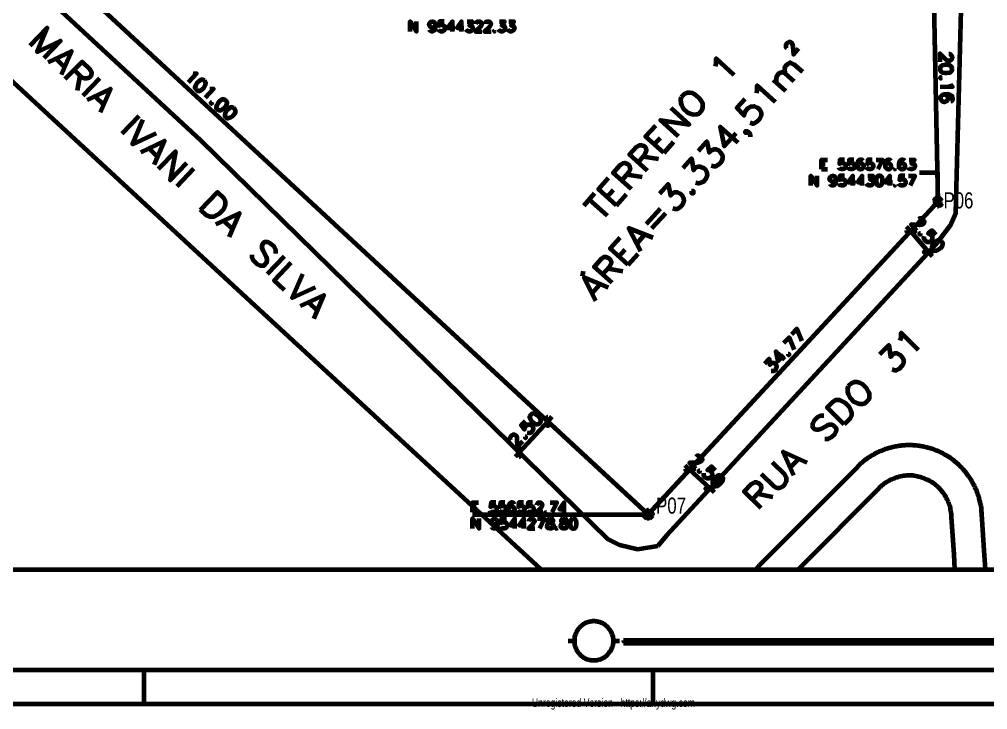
# Model space of a CAD drawing. Header units: inches. Extents: x 1 to 529, y -1 to 335.
# Drawn here: x 118.9 to 343.9, y -1.3 to 159.3 of the extents above; entities that cross this region are included whole.
import ezdxf

# ---------------------------------------------------------------- set-up
doc = ezdxf.new("R2010")
doc.units = ezdxf.units.IN
for name, color, linetype, lineweight in [('H', 7, 'CONTINUOUS', 100), ('P', 250, 'CONTINUOUS', 100), ('Text', 250, 'CONTINUOUS', 100)]:
    doc.layers.add(name, color=color, linetype=linetype, lineweight=lineweight)
doc.styles.get("Standard").update_dxf_attribs({"font": 'txt', "width": 0.75})

msp = doc.modelspace()

# ---------------------------------------------------------------- hatches: boundary and pattern name
at = {"layer": 'H', "linetype": 'CONTINUOUS'}
for color, points in [(252, [(331.6, 117.4), (333.13, 116.13), (331.73, 117.53), (331.6, 117.4), (333.13, 116.13), (333, 116)]), (252, [(332.47, 115.8), (332.2, 117.8), (332.27, 115.8), (332.47, 115.8), (332.2, 117.8), (332.4, 117.8)]), (252, [(325.07, 109.93), (327, 110), (325.07, 110.13), (325.07, 109.93), (327, 110), (327, 109.8)]), (252, [(331.2, 105.2), (329.2, 105.07), (331.2, 104.93), (331.2, 105.2), (329.2, 105.07), (329.27, 105.33)]), (252, [(241.53, 66.73), (241.8, 64.73), (241.73, 66.73), (241.53, 66.73), (241.8, 64.73), (241.6, 64.73)]), (252, [(235.2, 57.6), (234.93, 59.6), (235, 57.53), (235.2, 57.6), (234.93, 59.6), (235.13, 59.6)]), (252, [(273.67, 54.4), (275.67, 54.67), (273.67, 54.6), (273.67, 54.4), (275.67, 54.67), (275.67, 54.47)]), (252, [(280.4, 50.33), (278.4, 50), (280.4, 50.13), (280.4, 50.33), (278.4, 50), (278.4, 50.2)]), (252, [(264.87, 45.13), (265.13, 43.13), (265.07, 45.13), (264.87, 45.13), (265.13, 43.13), (264.93, 43.13)]), (252, [(264, 44), (266, 44.33), (264, 44.2), (264, 44), (266, 44.33), (266, 44.07)]), (0, [(264.87, 44.27), (265.07, 44.27), (265.07, 44.27)]), (0, [(265.07, 44.2), (264.87, 44.2), (265.13, 44.2)]), (0, [(265.13, 44.13), (264.87, 44.13), (265.13, 44.13)]), (0, [(264.87, 44.13), (265.13, 44.07), (265.13, 44.13), (264.87, 44.13), (265.13, 44.07), (264.87, 44.07)]), (0, [(265.07, 44.07), (265.07, 44.07), (264.87, 44.07)]), (0, [(265.07, 44.07), (264.87, 44.07)]), (0, [(265.07, 44), (264.87, 44), (265.07, 44)]), (0, [(265.07, 44), (264.93, 44), (265, 44)]), (0, [(265.07, 44.27), (265, 44.27)]), (0, [(259.33, 14.6), (367.07, 14.8), (259.33, 14.8), (259.33, 14.6), (367.07, 14.8), (367.07, 14.6)])]:
    msp.add_hatch(color=color, dxfattribs=at).paths.add_polyline_path(points)
h = msp.add_hatch(color=0, dxfattribs=at)
edge = h.paths.add_edge_path()
edge.add_line((265.07, 44.27), (264.87, 44.27))
edge.add_line((264.87, 44.27), (265.07, 44.2))
edge.add_line((265.07, 44.2), (265.07, 44.27))
edge.add_line((265.07, 44.27), (265.07, 44.27))
edge.add_line((265.07, 44.27), (264.87, 44.27))
edge.add_line((264.87, 44.27), (265.07, 44.2))
edge.add_line((265.07, 44.2), (264.87, 44.2))
edge.add_line((264.87, 44.2), (264.87, 44.27))
h = msp.add_hatch(color=0, dxfattribs=at)
edge = h.paths.add_edge_path()
edge.add_line((265.13, 44.2), (264.87, 44.2))
edge.add_line((264.87, 44.2), (265.13, 44.13))
edge.add_line((265.13, 44.13), (265.13, 44.2))
edge.add_line((265.13, 44.2), (265.13, 44.2))
edge.add_line((265.13, 44.2), (264.87, 44.2))
edge.add_line((264.87, 44.2), (265.13, 44.13))
edge.add_line((265.13, 44.13), (264.87, 44.13))
edge.add_line((264.87, 44.13), (264.87, 44.2))
h = msp.add_hatch(color=0, dxfattribs=at)
edge = h.paths.add_edge_path()
edge.add_line((265.07, 44.07), (264.87, 44.07))
edge.add_line((264.87, 44.07), (265.07, 44))
edge.add_line((265.07, 44), (265.07, 44.07))
edge.add_line((265.07, 44.07), (265.07, 44.07))
edge.add_line((265.07, 44.07), (264.87, 44.07))
edge.add_line((264.87, 44.07), (265.07, 44))
edge.add_line((265.07, 44), (264.87, 44))
edge.add_line((264.87, 44), (264.87, 44.07))

# ---------------------------------------------------------------- linework, layer by layer
at = {"layer": 'P', "color": 252, "linetype": 'CONTINUOUS'}
for points in [[(1.2, 334.87), (474.8, 334.87), (474.8, 0), (1.2, 0), (1.2, 334.87)], [(18.07, 327), (466.93, 327), (466.93, 7.87), (18.07, 7.87), (18.07, 327)], [(23.4, 31.33), (367.4, 31.33), (367.4, 319.27), (23.4, 319.27), (23.4, 31.33)], [(273.13, 43.4), (332, 107), (335.2, 111.27), (336.53, 114.27), (338, 170.33), (337.93, 172.53), (337.4, 175.4), (336.8, 176.67), (335.67, 179.53), (333.47, 182.73), (331.93, 184.2), (187.27, 319.13)], [(55.93, 237.73), (265.07, 44.07)], [(240.07, 31.4), (168.67, 97.27), (23.47, 231.6)], [(83.73, 202.73), (161, 131.2)], [(331.2, 174.67), (332.33, 116.67)], [(161, 131.2), (255.6, 38.4), (258.4, 37), (262.53, 36)], [(331.73, 117.53), (331.6, 117.4), (333.13, 116.13), (331.73, 117.53)], [(331.6, 117.4), (333.13, 116.13), (333, 116), (331.6, 117.4)], [(332.27, 115.8), (332.47, 115.8), (332.2, 117.8), (332.27, 115.8)], [(332.47, 115.8), (332.2, 117.8), (332.4, 117.8), (332.47, 115.8)], [(332.4, 116.87), (264.87, 44)], [(331.13, 104.07), (330.2, 105.13), (326, 110), (325.07, 111)], [(325.07, 110.13), (325.07, 109.93), (327, 110), (325.07, 110.13)], [(325.07, 109.93), (327, 110), (327, 109.8), (325.07, 109.93)], [(331.2, 105.2), (329.2, 105.07), (329.27, 105.33), (331.2, 105.2)], [(331.2, 104.93), (331.2, 105.2), (329.2, 105.07), (331.2, 104.93)], [(242.6, 66.8), (241.67, 65.73), (235.07, 58.53), (234.13, 57.53)], [(241.73, 66.73), (241.53, 66.73), (241.8, 64.73), (241.73, 66.73)], [(241.53, 66.73), (241.8, 64.73), (241.6, 64.73), (241.53, 66.73)], [(235, 57.53), (235.2, 57.6), (234.93, 59.6), (235, 57.53)], [(235.2, 57.6), (234.93, 59.6), (235.13, 59.6), (235.2, 57.6)], [(342.6, 43.8), (342.6, 44.13), (342.6, 44.47), (342.53, 44.73), (342.53, 45.07), (342.47, 45.4), (342.47, 45.67), (342.4, 46), (342.33, 46.33), (342.27, 46.6), (342.2, 46.93), (342.13, 47.2), (342.07, 47.53), (342, 47.8), (341.93, 48.13), (341.8, 48.4), (341.73, 48.67), (341.6, 49), (341.53, 49.27), (341.4, 49.53), (341.27, 49.87), (341.13, 50.13), (341.07, 50.4), (340.93, 50.67), (340.8, 50.93), (340.6, 51.2), (340.47, 51.47), (340.33, 51.73), (340.2, 52), (340, 52.27), (339.87, 52.53), (339.67, 52.8), (339.53, 53), (339.33, 53.27), (339.13, 53.53), (339, 53.73), (338.8, 54), (338.6, 54.2), (338.4, 54.47), (338.2, 54.67), (338, 54.93), (337.73, 55.13), (337.53, 55.33), (337.33, 55.53), (337.13, 55.73), (336.87, 55.93), (336.67, 56.13), (336.4, 56.33), (336.2, 56.53), (335.93, 56.73), (335.67, 56.93), (335.47, 57.13), (335.2, 57.27), (334.93, 57.47), (334.67, 57.6), (334.4, 57.8), (334.13, 57.93), (333.87, 58.07), (333.6, 58.2), (333.33, 58.4), (333.07, 58.53), (332.73, 58.67), (332.47, 58.8), (332.2, 58.87), (331.87, 59), (331.6, 59.13), (331.27, 59.27), (331, 59.33), (330.67, 59.47), (330.4, 59.53), (330.07, 59.6), (329.8, 59.67), (329.47, 59.73), (329.2, 59.8), (328.87, 59.87), (328.6, 59.93), (328.27, 60), (328, 60.07), (327.67, 60.07), (327.33, 60.13), (327.07, 60.13), (326.73, 60.13), (326.47, 60.2), (326.13, 60.2), (325.8, 60.2), (325.53, 60.2), (325.2, 60.2), (324.93, 60.2), (324.6, 60.13), (324.33, 60.13), (324, 60.13), (323.73, 60.07), (323.4, 60.07), (323.13, 60), (322.8, 59.93), (322.53, 59.87), (322.2, 59.8), (321.93, 59.73), (321.6, 59.67), (321.33, 59.6), (321, 59.53), (320.73, 59.47), (320.47, 59.33), (320.13, 59.27), (319.87, 59.13), (319.6, 59.07), (319.33, 58.93), (319, 58.8), (318.73, 58.73), (318.47, 58.6), (318.2, 58.47), (317.93, 58.33), (317.67, 58.13), (317.4, 58), (317.13, 57.87), (316.87, 57.73), (316.6, 57.53), (316.33, 57.4), (316.07, 57.2), (315.8, 57), (315.6, 56.87), (315.33, 56.67), (315.07, 56.47), (314.87, 56.27), (314.6, 56.07), (314.33, 55.87), (314.13, 55.67), (313.93, 55.4), (313.67, 55.2)], [(280.47, 49.2), (279.4, 50.13), (274.67, 54.53), (273.6, 55.47)], [(273.67, 54.6), (273.67, 54.4), (275.67, 54.67), (273.67, 54.6)], [(273.67, 54.4), (275.67, 54.67), (275.67, 54.47), (273.67, 54.4)], [(313.67, 55.13), (290.93, 32.27)], [(335.53, 43.47), (335.53, 43.8), (335.53, 44.2), (335.47, 44.53), (335.4, 44.93), (335.33, 45.27), (335.27, 45.6), (335.2, 46), (335.07, 46.33), (334.93, 46.67), (334.8, 47), (334.67, 47.33), (334.53, 47.67), (334.33, 47.93), (334.2, 48.27), (334, 48.6), (333.8, 48.87), (333.6, 49.13), (333.4, 49.47), (333.13, 49.73), (332.93, 50), (332.67, 50.27), (332.4, 50.47), (332.13, 50.73), (331.87, 50.93), (331.6, 51.2), (331.27, 51.4), (331, 51.6), (330.67, 51.8), (330.33, 51.93), (330.07, 52.13), (329.73, 52.27), (329.33, 52.4), (329, 52.53), (328.67, 52.67), (328.33, 52.8), (327.93, 52.87), (327.6, 52.93), (327.27, 53), (326.87, 53.07), (326.53, 53.13), (326.2, 53.13), (325.8, 53.13), (325.47, 53.13), (325.13, 53.13), (324.73, 53.07), (324.4, 53.07), (324.07, 53), (323.67, 52.93), (323.33, 52.87), (323, 52.73), (322.67, 52.67), (322.33, 52.53), (322, 52.4), (321.67, 52.27), (321.33, 52.13), (321, 51.93), (320.73, 51.8), (320.4, 51.6), (320.07, 51.4), (319.8, 51.2), (319.53, 50.93), (319.2, 50.73), (318.93, 50.47), (318.67, 50.2)], [(280.4, 50.13), (280.4, 50.33), (278.4, 50), (280.4, 50.13)], [(280.4, 50.33), (278.4, 50), (278.4, 50.2), (280.4, 50.33)], [(318.67, 50.13), (300, 31.4)], [(265.07, 45.13), (264.87, 45.13), (265.13, 43.13), (265.07, 45.13)], [(264.87, 45.13), (265.13, 43.13), (264.93, 43.13), (264.87, 45.13)], [(343.4, 31.4), (343.13, 35.73), (342.47, 45.33)], [(264, 44.2), (264, 44), (266, 44.33), (264, 44.2)], [(264, 44), (266, 44.33), (266, 44.07), (264, 44)], [(267.27, 36.8), (269.33, 39.27), (273.13, 43.4)], [(336.33, 31.4), (336.13, 34.8), (335.53, 43.4)], [(262.53, 36), (267.27, 36.8)], [(290.93, 32.27), (290.13, 31.4)], [(256.93, 14.73), (256.93, 14.93), (256.93, 15.2), (256.87, 15.4), (256.87, 15.6), (256.8, 15.87), (256.73, 16.07), (256.67, 16.27), (256.6, 16.47), (256.47, 16.67), (256.4, 16.87), (256.27, 17.07), (256.13, 17.27), (256, 17.4), (255.87, 17.6), (255.73, 17.73), (255.6, 17.93), (255.47, 18.07), (255.27, 18.2), (255.13, 18.33), (254.93, 18.47), (254.73, 18.6), (254.53, 18.73), (254.33, 18.8), (254.13, 18.87), (253.93, 19), (253.73, 19.07), (253.53, 19.13), (253.33, 19.13), (253.07, 19.2), (252.87, 19.2), (252.6, 19.27), (252.4, 19.27), (252.13, 19.27), (251.93, 19.2), (251.73, 19.2), (251.47, 19.13), (251.27, 19.13), (251.07, 19.07), (250.8, 19), (250.6, 18.87), (250.4, 18.8), (250.2, 18.73), (250.07, 18.6), (249.87, 18.47), (249.67, 18.33), (249.53, 18.2), (249.33, 18.07), (249.2, 17.93), (249.07, 17.73), (248.87, 17.6), (248.73, 17.4), (248.6, 17.27), (248.53, 17.07), (248.4, 16.87), (248.33, 16.67), (248.2, 16.47), (248.13, 16.27), (248.07, 16.07), (248, 15.87), (247.93, 15.6), (247.93, 15.4), (247.87, 15.2), (247.87, 14.93), (247.87, 14.73), (247.87, 14.47), (247.87, 14.27), (247.93, 14), (247.93, 13.8), (248, 13.6), (248.07, 13.33), (248.13, 13.13), (248.2, 12.93), (248.33, 12.73), (248.4, 12.53), (248.53, 12.33), (248.6, 12.2), (248.73, 12), (248.87, 11.8), (249.07, 11.67), (249.2, 11.53), (249.33, 11.33), (249.53, 11.2), (249.67, 11.07), (249.87, 10.93), (250.07, 10.8), (250.2, 10.73), (250.4, 10.6), (250.6, 10.53), (250.8, 10.47), (251.07, 10.4), (251.27, 10.33), (251.47, 10.27), (251.73, 10.2), (251.93, 10.2), (252.13, 10.2), (252.4, 10.2), (252.6, 10.2), (252.87, 10.2), (253.07, 10.2), (253.33, 10.27), (253.53, 10.33), (253.73, 10.4), (253.93, 10.47), (254.13, 10.53), (254.33, 10.6), (254.53, 10.73), (254.73, 10.8), (254.93, 10.93), (255.13, 11.07), (255.27, 11.2), (255.47, 11.33), (255.6, 11.53), (255.73, 11.67), (255.87, 11.8), (256, 12), (256.13, 12.2), (256.27, 12.33), (256.4, 12.53), (256.47, 12.73), (256.6, 12.93), (256.67, 13.13), (256.73, 13.33), (256.8, 13.6), (256.87, 13.8), (256.87, 14), (256.93, 14.27), (256.93, 14.47), (256.93, 14.73)], [(259.33, 14.2), (367.07, 14.2)], [(147.8, 7.87), (147.8, 0)], [(266.2, 0), (266.2, 7.87)]]:
    msp.add_lwpolyline(points, dxfattribs=at)
at = {"layer": 'P', "color": 0, "linetype": 'CONTINUOUS'}
for points in [[(331.2, 174.53), (332.33, 116.8), (265, 44.13), (56.07, 237.6), (103.73, 289.27), (236.33, 166.87), (284.27, 218.6), (331.2, 174.53)], [(209.73, 156.47), (209.73, 158.73), (211.2, 156.47), (211.2, 158.73)], [(215.53, 158), (215.47, 157.67), (215.2, 157.47), (214.93, 157.33), (214.8, 157.33), (214.47, 157.47), (214.27, 157.67), (214.13, 158), (214.13, 158.13), (214.27, 158.4), (214.47, 158.67), (214.8, 158.73), (214.93, 158.73), (215.2, 158.67), (215.47, 158.4), (215.53, 158), (215.53, 157.47), (215.47, 156.93), (215.2, 156.6), (214.93, 156.47), (214.67, 156.47), (214.33, 156.6), (214.27, 156.8)], [(217.6, 158.73), (216.53, 158.73), (216.4, 157.8), (216.53, 157.87), (216.87, 158), (217.2, 158), (217.47, 157.87), (217.73, 157.67), (217.8, 157.33), (217.8, 157.13), (217.73, 156.8), (217.47, 156.6), (217.2, 156.47), (216.87, 156.47), (216.53, 156.6), (216.4, 156.67), (216.33, 156.93)], [(219.53, 156.47), (219.53, 158.73), (218.4, 157.27), (220.07, 157.27)], [(221.67, 156.47), (221.67, 158.73), (220.6, 157.27), (222.2, 157.27)], [(222.93, 158.73), (224.13, 158.73), (223.53, 157.87), (223.8, 157.87), (224.07, 157.8), (224.13, 157.67), (224.27, 157.33), (224.27, 157.13), (224.13, 156.8), (223.93, 156.6), (223.6, 156.47), (223.27, 156.47), (222.93, 156.6), (222.87, 156.67), (222.73, 156.93)], [(225, 158.2), (225, 158.33), (225.13, 158.53), (225.2, 158.67), (225.47, 158.73), (225.87, 158.73), (226.07, 158.67), (226.2, 158.53), (226.33, 158.33), (226.33, 158.13), (226.2, 157.87), (226, 157.53), (224.93, 156.47), (226.4, 156.47)], [(227.2, 158.2), (227.2, 158.33), (227.27, 158.53), (227.33, 158.67), (227.6, 158.73), (228, 158.73), (228.2, 158.67), (228.33, 158.53), (228.47, 158.33), (228.47, 158.13), (228.33, 157.87), (228.13, 157.53), (227, 156.47), (228.53, 156.47)], [(230.47, 158.73), (231.67, 158.73), (231, 157.87), (231.33, 157.87), (231.53, 157.8), (231.67, 157.67), (231.8, 157.33), (231.8, 157.13), (231.67, 156.8), (231.47, 156.6), (231.13, 156.47), (230.8, 156.47), (230.47, 156.6), (230.4, 156.67), (230.27, 156.93)], [(232.67, 158.73), (233.8, 158.73), (233.2, 157.87), (233.53, 157.87), (233.67, 157.8), (233.8, 157.67), (233.93, 157.33), (233.93, 157.13), (233.8, 156.8), (233.6, 156.6), (233.27, 156.47), (232.93, 156.47), (232.67, 156.6), (232.53, 156.67), (232.4, 156.93)], [(121.4, 153.2), (125.33, 157.27), (123, 151.73), (128.4, 154.27), (124.53, 150.27)], [(229.27, 156.67), (229.2, 156.6), (229.27, 156.47), (229.4, 156.6)], [(297.27, 152.6), (297.13, 152.67), (297.07, 153), (297.07, 153.2), (297.13, 153.47), (297.47, 153.87), (297.8, 154), (298, 154), (298.27, 153.87), (298.47, 153.73), (298.53, 153.47), (298.67, 153), (298.8, 151.07), (300, 152.47)], [(125.53, 149.27), (131, 151.87), (128.6, 146.33)], [(334.93, 151.27), (335.07, 151.27), (335.33, 151.13), (335.47, 150.93), (335.6, 150.73), (335.67, 150.2), (335.53, 149.93), (335.33, 149.73), (335.13, 149.6), (334.8, 149.6), (334.53, 149.73), (334.13, 150), (332.8, 151.33), (332.8, 149.4)], [(127.4, 150.07), (129.27, 148.2)], [(129.53, 145.4), (133.47, 149.4), (135.2, 147.73), (135.6, 147), (135.6, 146.67), (135.47, 146.07), (135.07, 145.67), (134.47, 145.47), (134.07, 145.47), (133.33, 145.8), (131.6, 147.53)], [(280.67, 148.4), (280.8, 149), (280.8, 150.13), (284.93, 146.33)], [(296.87, 146.67), (296.8, 147.8), (296.93, 148.4), (297.53, 148.93), (298.07, 149.2), (298.8, 148.87), (300.87, 147.07)], [(335.67, 147.87), (335.53, 148.27), (335.13, 148.53), (334.47, 148.67), (334.07, 148.67), (333.4, 148.53), (332.93, 148.2), (332.87, 147.87), (332.87, 147.53), (333, 147.2), (333.4, 146.93), (334.07, 146.8), (334.47, 146.8), (335.2, 146.93), (335.53, 147.2), (335.67, 147.6), (335.67, 147.87)], [(159.2, 146.73), (159.47, 146.67), (160.07, 146.67), (158.13, 144.6)], [(294.87, 144.47), (294.87, 145.6), (295, 146.13), (295.53, 146.8), (296.07, 147), (296.87, 146.67), (298.87, 144.87)], [(132.93, 146.2), (132.27, 142.73)], [(137.53, 145.53), (133.6, 141.47)], [(161.87, 145.07), (161.4, 145.27), (161, 145.13), (160.4, 144.73), (160.13, 144.4), (159.8, 143.87), (159.67, 143.4), (159.93, 143), (160.13, 142.8), (160.47, 142.6), (161, 142.73), (161.53, 143.13), (161.8, 143.4), (162.13, 144), (162.2, 144.47), (162, 144.87), (161.87, 145.07)], [(294.07, 145.2), (296.93, 142.67)], [(333.13, 145.67), (333, 145.8), (332.93, 145.67), (333.07, 145.53), (333.13, 145.67)], [(335.2, 144.27), (335.33, 144), (335.73, 143.6), (332.93, 143.53)], [(134.6, 140.53), (140.07, 143.07), (137.67, 137.6)], [(163.13, 143.07), (163.4, 143.07), (164, 143.07), (162.07, 141)], [(272.73, 141.2), (272.53, 140.6), (272.6, 139.8), (272.8, 139.27), (273.2, 138.53), (274.2, 137.6), (275, 137.27), (275.53, 137.13), (276.33, 137.2), (276.87, 137.4), (277.6, 138.2), (277.73, 138.8), (277.73, 139.53), (277.53, 140.07), (277.07, 140.8), (276.07, 141.67), (275.33, 142.07), (274.73, 142.2), (274, 142.2), (273.47, 141.93), (272.73, 141.2)], [(290.27, 142.13), (290.4, 142.73), (290.4, 143.87), (294.53, 140.07)], [(335.4, 140.2), (335.67, 140.33), (335.87, 140.8), (335.8, 141), (335.67, 141.47), (335.27, 141.67), (334.6, 141.87), (333.93, 141.8), (333.4, 141.67), (333.13, 141.4), (333, 141), (333, 140.8), (333.13, 140.47), (333.4, 140.2), (333.8, 140.07), (334, 140.07), (334.33, 140.2), (334.6, 140.47), (334.73, 140.87), (334.73, 141), (334.6, 141.4), (334.33, 141.67), (333.93, 141.8)], [(136.47, 141.33), (138.4, 139.47)], [(163.6, 139.93), (163.4, 139.87), (163.47, 139.67), (163.6, 139.73), (163.6, 139.93)], [(166.73, 140.47), (166.33, 140.67), (165.87, 140.53), (165.33, 140.13), (165.07, 139.87), (164.73, 139.27), (164.6, 138.8), (164.8, 138.4), (165, 138.27), (165.4, 138.07), (165.87, 138.2), (166.47, 138.6), (166.67, 138.87), (167.07, 139.47), (167.2, 139.93), (166.93, 140.33), (166.73, 140.47)], [(287.53, 140.67), (285.67, 138.67), (287.33, 136.87), (287.33, 137.2), (287.67, 138), (288.2, 138.6), (288.87, 139), (289.67, 139.07), (290.4, 138.73), (290.87, 138.33), (291.27, 137.6), (291.27, 136.87), (290.93, 136.07), (290.4, 135.47), (289.67, 135.07), (289.33, 135), (288.73, 135.2)], [(168.73, 138.67), (168.33, 138.87), (167.87, 138.73), (167.33, 138.33), (167, 138.07), (166.67, 137.47), (166.6, 137), (166.8, 136.6), (167, 136.4), (167.33, 136.2), (167.87, 136.4), (168.4, 136.73), (168.73, 137.07), (169.07, 137.6), (169.13, 138.07), (168.87, 138.47), (168.73, 138.67)], [(272.07, 132), (267.87, 135.8), (274.53, 134.8), (270.4, 138.6)], [(146.6, 136.73), (142.67, 132.67)], [(147.6, 135.87), (145.2, 130.27), (150.67, 132.8)], [(268.67, 128.2), (264.4, 132), (266.8, 134.6)], [(285.93, 130.53), (281.73, 134.27), (282.73, 129.73), (285.47, 132.8)], [(288.07, 133.27), (288.07, 132.87), (287.67, 132.87), (287.67, 133.27), (288.07, 133.27), (288.47, 132.93), (288.73, 132.33), (288.73, 131.93)], [(147.13, 128.4), (152.6, 131), (150.2, 125.4)], [(266.4, 130.2), (267.87, 131.73)], [(268.67, 128.2), (270.93, 130.8)], [(276.73, 128.67), (278.67, 130.87), (279.2, 128.27), (279.73, 128.8), (280.33, 129.07), (280.67, 129.07), (281.47, 128.73), (281.87, 128.33), (282.27, 127.6), (282.33, 126.87), (282, 126.07), (281.47, 125.53), (280.67, 125.07), (280.33, 125.07), (279.73, 125.2)], [(149, 129.2), (150.93, 127.33)], [(151.2, 124.53), (155.13, 128.53), (153.93, 121.87), (157.8, 125.93)], [(264.87, 124), (260.67, 127.8), (262.33, 129.6), (263, 130), (263.4, 130), (264, 129.87), (264.4, 129.53), (264.6, 128.93), (264.6, 128.6), (264.27, 127.8), (262.67, 126)], [(263.93, 127.4), (267.4, 126.8)], [(273.13, 124.73), (275.07, 126.87), (275.6, 124.2), (276.13, 124.87), (276.73, 125.07), (277.07, 125.07), (277.87, 124.73), (278.27, 124.4), (278.67, 123.67), (278.73, 122.87), (278.4, 122.13), (277.87, 121.47), (277.07, 121.13), (276.73, 121.07), (276.13, 121.27)], [(305.33, 124.4), (305.33, 126.6), (306.73, 126.6)], [(310.67, 126.6), (309.6, 126.6), (309.47, 125.67), (309.6, 125.73), (309.93, 125.93), (310.27, 125.93), (310.6, 125.73), (310.8, 125.6), (310.93, 125.2), (310.93, 125.07), (310.8, 124.73), (310.6, 124.53), (310.27, 124.4), (309.93, 124.4), (309.6, 124.53), (309.47, 124.6), (309.4, 124.8)], [(312.87, 126.6), (311.73, 126.6), (311.67, 125.67), (311.73, 125.73), (312.07, 125.93), (312.4, 125.93), (312.73, 125.73), (312.93, 125.6), (313.07, 125.2), (313.07, 125.07), (312.93, 124.73), (312.73, 124.53), (312.4, 124.4), (312.07, 124.4), (311.73, 124.53), (311.67, 124.6), (311.53, 124.8)], [(315, 126.33), (314.87, 126.53), (314.6, 126.6), (314.33, 126.6), (314, 126.53), (313.8, 126.2), (313.73, 125.67), (313.73, 125.13), (313.8, 124.73), (314, 124.53), (314.33, 124.4), (314.4, 124.4), (314.8, 124.53), (315, 124.73), (315.13, 125.07), (315.13, 125.13), (315, 125.47), (314.8, 125.67), (314.4, 125.73), (314.33, 125.73), (314, 125.67), (313.8, 125.47), (313.73, 125.13)], [(317.13, 126.6), (316.07, 126.6), (316, 125.67), (316.07, 125.73), (316.4, 125.93), (316.67, 125.93), (317, 125.73), (317.27, 125.6), (317.33, 125.2), (317.33, 125.07), (317.27, 124.73), (317, 124.53), (316.67, 124.4), (316.4, 124.4), (316.07, 124.53), (316, 124.6), (315.8, 124.8)], [(318, 126.6), (319.53, 126.6), (318.4, 124.4)], [(321.47, 126.33), (321.33, 126.53), (321, 126.6), (320.8, 126.6), (320.47, 126.53), (320.27, 126.2), (320.13, 125.67), (320.13, 125.13), (320.27, 124.73), (320.47, 124.53), (320.8, 124.4), (320.93, 124.4), (321.2, 124.53), (321.47, 124.73), (321.53, 125.07), (321.53, 125.13), (321.47, 125.47), (321.2, 125.67), (320.93, 125.73), (320.8, 125.73), (320.47, 125.67), (320.27, 125.47), (320.13, 125.13)], [(324.67, 126.33), (324.53, 126.53), (324.2, 126.6), (324, 126.6), (323.67, 126.53), (323.47, 126.2), (323.33, 125.67), (323.33, 125.13), (323.47, 124.73), (323.67, 124.53), (324, 124.4), (324.13, 124.4), (324.4, 124.53), (324.67, 124.73), (324.73, 125.07), (324.73, 125.13), (324.67, 125.47), (324.4, 125.67), (324.13, 125.73), (324, 125.73), (323.67, 125.67), (323.47, 125.47), (323.33, 125.13)], [(325.73, 126.6), (326.93, 126.6), (326.27, 125.73), (326.6, 125.73), (326.8, 125.67), (326.93, 125.6), (327, 125.2), (327, 125.07), (326.93, 124.73), (326.67, 124.53), (326.4, 124.4), (326.07, 124.4), (325.73, 124.53), (325.6, 124.6), (325.53, 124.8)], [(159.33, 124.47), (155.47, 120.4)], [(261.13, 119.8), (256.87, 123.6), (258.53, 125.4), (259.2, 125.8), (259.6, 125.87), (260.2, 125.67), (260.6, 125.33), (260.8, 124.73), (260.87, 124.4), (260.47, 123.6), (258.87, 121.8)], [(305.33, 125.6), (306.2, 125.6)], [(305.33, 124.4), (306.73, 124.4)], [(322.4, 124.6), (322.33, 124.53), (322.4, 124.4), (322.47, 124.53)], [(257.67, 116), (253.47, 119.8), (255.8, 122.4)], [(260.13, 123.2), (263.6, 122.67)], [(302.87, 120.6), (302.87, 122.87), (304.33, 120.6), (304.33, 122.87)], [(308.67, 122.13), (308.53, 121.8), (308.33, 121.6), (308, 121.47), (307.93, 121.47), (307.6, 121.6), (307.4, 121.8), (307.2, 122.13), (307.2, 122.27), (307.4, 122.53), (307.6, 122.8), (307.93, 122.87), (308, 122.87), (308.33, 122.8), (308.53, 122.53), (308.67, 122.13), (308.67, 121.6), (308.53, 121.07), (308.33, 120.73), (308, 120.6), (307.8, 120.6), (307.47, 120.73), (307.4, 120.93)], [(310.67, 122.87), (309.6, 122.87), (309.47, 121.93), (309.6, 122), (309.93, 122.13), (310.27, 122.13), (310.6, 122), (310.8, 121.8), (310.93, 121.47), (310.93, 121.27), (310.8, 120.93), (310.6, 120.73), (310.27, 120.6), (309.93, 120.6), (309.6, 120.73), (309.47, 120.8), (309.4, 121.07)], [(312.6, 120.6), (312.6, 122.87), (311.53, 121.4), (313.2, 121.4)], [(314.8, 120.6), (314.8, 122.87), (313.73, 121.4), (315.27, 121.4)], [(316.07, 122.87), (317.27, 122.87), (316.6, 122), (316.93, 122), (317.13, 121.93), (317.27, 121.8), (317.33, 121.47), (317.33, 121.27), (317.27, 120.93), (317, 120.73), (316.67, 120.6), (316.4, 120.6), (316.07, 120.73), (316, 120.8), (315.8, 121.07)], [(318.67, 122.87), (318.33, 122.8), (318.07, 122.47), (318, 121.93), (318, 121.6), (318.07, 121.07), (318.33, 120.73), (318.67, 120.6), (318.87, 120.6), (319.2, 120.73), (319.4, 121.07), (319.53, 121.6), (319.53, 121.93), (319.4, 122.47), (319.2, 122.8), (318.87, 122.87), (318.67, 122.87)], [(321.2, 120.6), (321.2, 122.87), (320.13, 121.4), (321.8, 121.4)], [(324.67, 122.87), (323.6, 122.87), (323.47, 121.93), (323.6, 122), (323.87, 122.13), (324.2, 122.13), (324.53, 122), (324.73, 121.8), (324.87, 121.47), (324.87, 121.27), (324.73, 120.93), (324.53, 120.73), (324.2, 120.6), (323.87, 120.6), (323.6, 120.73), (323.47, 120.8), (323.33, 121.07)], [(325.53, 122.87), (327, 122.87), (325.93, 120.6)], [(332.33, 116.8), (332.33, 123.53), (328.13, 123.53)], [(255.47, 118), (256.93, 119.6)], [(267.73, 118.73), (269.67, 120.93), (270.2, 118.27), (270.73, 118.87), (271.33, 119.07), (271.73, 119.07), (272.47, 118.73), (272.87, 118.4), (273.27, 117.67), (273.33, 116.87), (273, 116.13), (272.4, 115.53), (271.73, 115.13), (271.33, 115.13), (270.73, 115.27)], [(322.4, 120.8), (322.33, 120.73), (322.4, 120.6), (322.47, 120.73)], [(161, 114.93), (164.93, 119.07), (166.33, 117.73), (166.67, 117), (166.73, 116.2), (166.53, 115.6), (166.13, 114.87), (165.27, 113.93), (164.47, 113.53), (163.93, 113.33), (163.2, 113.33), (162.4, 113.67), (161, 114.93)], [(250.07, 116), (252.53, 118.8)], [(251.33, 117.4), (255.47, 113.67)], [(257.67, 116), (260, 118.6)], [(275.13, 119.27), (275.13, 118.87), (275.53, 118.87), (275.53, 119.27), (275.13, 119.27)], [(331.33, 115.8), (333.33, 117.8)], [(331.33, 117.8), (333.33, 115.8)], [(333.07, 116.8), (333, 117.07), (332.87, 117.33), (332.6, 117.47), (332.33, 117.53), (332.07, 117.47), (331.87, 117.33), (331.73, 117.07), (331.67, 116.8), (331.73, 116.53), (331.87, 116.33), (332.07, 116.2), (332.33, 116.13), (332.6, 116.2), (332.87, 116.33), (333, 116.53), (333.07, 116.8)], [(264.67, 111.67), (267.93, 115.27)], [(164.53, 111.6), (170, 114.2), (167.6, 108.6)], [(265.87, 110.67), (269.13, 114.2)], [(327.87, 112.87), (328, 112.93), (328.27, 113), (328.47, 113), (328.73, 112.87), (329.07, 112.47), (329.2, 112.2), (329.2, 112), (329, 111.67), (328.8, 111.53), (328.53, 111.47), (328.07, 111.4), (326.13, 111.53), (327.4, 110.13)], [(166.4, 112.4), (168.33, 110.53)], [(263.33, 105.33), (260.53, 110.73), (266.13, 108.53)], [(260.4, 102.13), (256.2, 105.93), (258.53, 108.53)], [(262.47, 107.2), (264.2, 109.2)], [(328.33, 109.47), (328.13, 109.47), (328.13, 109.27), (328.33, 109.27), (328.33, 109.47)], [(332, 109.13), (331.07, 110.13), (330.13, 109.47), (330.33, 109.47), (330.67, 109.2), (330.93, 108.93), (331.07, 108.53), (331.07, 108.13), (330.87, 107.73), (330.67, 107.6), (330.27, 107.4), (329.87, 107.47), (329.53, 107.67), (329.27, 108), (329.07, 108.4), (329.07, 108.6), (329.2, 108.8)], [(178.47, 104.8), (178.47, 105.6), (178.13, 106.4), (177.33, 107.07), (176.6, 107.47), (175.8, 107.47), (175.4, 107.07), (175.2, 106.53), (175.2, 106.13), (175.47, 105.53), (176.27, 104), (176.4, 103.47), (176.4, 103.13), (176.27, 102.53), (175.73, 101.93), (174.93, 101.93), (174.2, 102.27), (173.4, 103.07), (173, 103.8), (173, 104.53)], [(333.2, 107.73), (332.87, 107.93), (332.4, 107.87), (331.73, 107.53), (331.47, 107.2), (331.07, 106.73), (330.93, 106.2), (331.07, 105.87), (331.27, 105.67), (331.6, 105.4), (332.07, 105.53), (332.73, 105.87), (333, 106.07), (333.47, 106.6), (333.53, 107.07), (333.4, 107.47), (333.2, 107.73)], [(180.4, 104.13), (176.47, 100)], [(256.67, 98), (252.47, 101.73), (254.07, 103.53), (254.8, 104), (255.2, 104), (255.8, 103.8), (256.13, 103.47), (256.4, 102.93), (256.4, 102.53), (256.07, 101.73), (254.4, 99.93)], [(258.2, 104.13), (259.67, 105.73)], [(260.4, 102.13), (262.73, 104.73)], [(181.93, 102.6), (178.07, 98.53), (180.4, 96.33)], [(255.73, 101.33), (259.13, 100.73)], [(184.67, 100), (182.27, 94.47), (187.73, 97)], [(249.73, 99.53), (250, 100.67)], [(252.87, 93.8), (250.13, 99.2), (255.73, 96.93)], [(252, 95.6), (253.8, 97.6)], [(184.2, 92.6), (189.67, 95.13), (187.33, 89.6)], [(186.13, 93.4), (188.07, 91.53)], [(300.73, 84.4), (299.6, 87.27), (298.33, 85.93)], [(323.6, 84.6), (323.8, 85.2), (323.8, 86.33), (327.8, 82.4)], [(298.93, 82.4), (297.8, 85.27), (296.47, 83.93)], [(318.87, 81.4), (320.93, 83.47), (321.33, 80.8), (321.93, 81.4), (322.47, 81.6), (322.8, 81.6), (323.6, 81.2), (324, 80.8), (324.4, 80.13), (324.4, 79.33), (324, 78.6), (323.47, 78), (322.67, 77.6), (322.33, 77.6), (321.73, 77.8)], [(296.8, 80.07), (294.67, 82), (295.13, 79.73), (296.53, 81.2)], [(297.6, 81.4), (297.6, 81.2), (297.8, 81.2), (297.8, 81.4), (297.6, 81.4)], [(292.13, 79.2), (293.13, 80.33), (293.33, 78.93), (293.67, 79.27), (293.93, 79.4), (294.13, 79.4), (294.53, 79.2), (294.73, 79), (294.87, 78.67), (294.87, 78.27), (294.73, 77.93), (294.47, 77.6), (294.07, 77.4), (293.87, 77.4), (293.6, 77.47)], [(311.53, 73.93), (311.33, 73.4), (311.33, 72.6), (311.53, 72.07), (311.87, 71.27), (312.87, 70.33), (313.6, 70), (314.2, 69.8), (314.93, 69.8), (315.47, 70), (316.27, 70.73), (316.47, 71.33), (316.47, 72.07), (316.27, 72.6), (315.87, 73.4), (314.93, 74.33), (314.13, 74.73), (313.6, 74.87), (312.8, 74.87), (312.27, 74.67), (311.53, 73.93)], [(310.6, 65), (306.6, 69), (307.93, 70.33), (308.67, 70.73), (309.47, 70.73), (310, 70.53), (310.73, 70.13), (311.67, 69.2), (312.07, 68.47), (312.27, 67.87), (312.27, 67.13), (311.93, 66.33), (310.6, 65)], [(237.67, 67.2), (237.47, 66.8), (237.6, 66.33), (238, 65.73), (238.33, 65.53), (238.87, 65.13), (239.33, 65.07), (239.73, 65.27), (239.93, 65.47), (240.07, 65.87), (240, 66.33), (239.6, 66.87), (239.27, 67.13), (238.67, 67.53), (238.2, 67.6), (237.87, 67.4), (237.67, 67.2)], [(236.4, 65.8), (235.47, 64.87), (236.27, 63.87), (236.27, 64.07), (236.4, 64.47), (236.73, 64.8), (237.13, 65), (237.47, 65), (237.87, 64.87), (238.07, 64.67), (238.27, 64.27), (238.27, 63.87), (238.13, 63.53), (237.8, 63.2), (237.47, 63), (237.27, 63), (236.93, 63.07)], [(305.87, 67.07), (305.07, 67.07), (304.33, 66.67), (303.6, 65.93), (303.2, 65.2), (303.2, 64.4), (303.6, 64), (304.13, 63.87), (304.53, 63.87), (305.13, 64), (306.6, 64.8), (307.2, 65), (307.6, 65), (308.13, 64.8), (308.73, 64.2), (308.73, 63.53), (308.33, 62.73), (307.6, 62), (306.8, 61.6), (306.07, 61.6)], [(233.13, 61.27), (233, 61.4), (232.93, 61.67), (232.93, 61.87), (233, 62.13), (233.33, 62.53), (233.67, 62.67), (233.87, 62.67), (234.13, 62.6), (234.33, 62.4), (234.47, 62.13), (234.53, 61.67), (234.6, 59.73), (235.93, 61.13)], [(236.4, 62.13), (236.4, 61.93), (236.6, 61.93), (236.6, 62.13), (236.4, 62.13)], [(298.87, 53.2), (296.4, 58.67), (301.93, 56.2)], [(276.2, 57.6), (276.27, 57.67), (276.53, 57.8), (276.73, 57.8), (277.07, 57.67), (277.4, 57.33), (277.6, 57.07), (277.6, 56.87), (277.47, 56.6), (277.27, 56.4), (277, 56.33), (276.53, 56.13), (274.67, 56.13), (276, 54.8)], [(298.13, 55.07), (300, 57)], [(277, 54.27), (276.8, 54.27), (276.8, 54.07), (277, 54.07), (277, 54.27)], [(280.67, 54.33), (279.73, 55.27), (278.8, 54.4), (278.93, 54.47), (279.4, 54.27), (279.67, 54), (279.87, 53.6), (279.87, 53.27), (279.73, 52.87), (279.53, 52.67), (279.13, 52.47), (278.8, 52.47), (278.4, 52.6), (278.07, 52.87), (277.93, 53.27), (277.93, 53.47), (277.93, 53.73)], [(291.27, 53.53), (294.2, 50.67), (294.93, 50.33), (295.67, 50.33), (296.4, 50.67), (296.8, 51.07), (297.2, 51.87), (297.2, 52.6), (296.8, 53.4), (293.93, 56.2)], [(282.07, 53.07), (281.67, 53.2), (281.2, 53.13), (280.67, 52.73), (280.4, 52.4), (280, 51.87), (280, 51.33), (280.13, 51), (280.33, 50.8), (280.73, 50.67), (281.2, 50.73), (281.8, 51.2), (282, 51.47), (282.4, 52), (282.47, 52.53), (282.27, 52.87), (282.07, 53.07)], [(291.33, 45.53), (287.33, 49.47), (289.07, 51.2), (289.8, 51.6), (290.13, 51.6), (290.73, 51.4), (291.13, 51), (291.27, 50.47), (291.27, 50.13), (290.93, 49.33), (289.2, 47.6)], [(290.6, 48.93), (294, 48.2)], [(224.2, 44.6), (224.2, 46.87), (225.6, 46.87)], [(224.2, 45.8), (225.07, 45.8)], [(229.6, 46.87), (228.53, 46.87), (228.4, 45.87), (228.53, 46), (228.87, 46.07), (229.13, 46.07), (229.47, 46), (229.73, 45.8), (229.8, 45.47), (229.8, 45.2), (229.73, 44.93), (229.47, 44.67), (229.13, 44.6), (228.87, 44.6), (228.53, 44.67), (228.4, 44.8), (228.27, 45)], [(231.73, 46.87), (230.67, 46.87), (230.53, 45.87), (230.67, 46), (230.93, 46.07), (231.27, 46.07), (231.6, 46), (231.8, 45.8), (231.93, 45.47), (231.93, 45.2), (231.8, 44.93), (231.6, 44.67), (231.27, 44.6), (230.93, 44.6), (230.67, 44.67), (230.53, 44.8), (230.4, 45)], [(233.87, 46.53), (233.8, 46.73), (233.47, 46.87), (233.2, 46.87), (232.93, 46.73), (232.67, 46.4), (232.6, 45.87), (232.6, 45.33), (232.67, 44.93), (232.93, 44.67), (233.2, 44.6), (233.33, 44.6), (233.67, 44.67), (233.87, 44.93), (234, 45.2), (234, 45.33), (233.87, 45.67), (233.67, 45.87), (233.33, 46), (233.2, 46), (232.93, 45.87), (232.67, 45.67), (232.6, 45.33)], [(236.07, 46.87), (234.93, 46.87), (234.87, 45.87), (234.93, 46), (235.27, 46.07), (235.6, 46.07), (235.93, 46), (236.13, 45.8), (236.27, 45.47), (236.27, 45.2), (236.13, 44.93), (235.93, 44.67), (235.6, 44.6), (235.27, 44.6), (234.93, 44.67), (234.87, 44.8), (234.73, 45)], [(238.13, 46.87), (237.13, 46.87), (237, 45.87), (237.13, 46), (237.47, 46.07), (237.73, 46.07), (238.07, 46), (238.33, 45.8), (238.4, 45.47), (238.4, 45.2), (238.33, 44.93), (238.07, 44.67), (237.73, 44.6), (237.47, 44.6), (237.13, 44.67), (237, 44.8), (236.87, 45)], [(239.13, 46.33), (239.13, 46.4), (239.27, 46.6), (239.33, 46.73), (239.53, 46.87), (240, 46.87), (240.2, 46.73), (240.33, 46.6), (240.4, 46.4), (240.4, 46.2), (240.33, 46), (240.13, 45.67), (239, 44.6), (240.53, 44.6)], [(242.27, 46.87), (243.8, 46.87), (242.67, 44.6)], [(245.47, 44.6), (245.47, 46.87), (244.4, 45.33), (246, 45.33)], [(264, 43.13), (266, 45.13)], [(264, 45.13), (266, 43.13)], [(224.2, 44.6), (225.6, 44.6)], [(224.2, 44.13), (265, 44.13)], [(224.2, 40.87), (224.2, 43.13), (225.73, 40.87), (225.73, 43.13)], [(230, 42.33), (229.93, 42), (229.73, 41.8), (229.4, 41.73), (229.27, 41.73), (228.93, 41.8), (228.73, 42), (228.6, 42.33), (228.6, 42.4), (228.73, 42.8), (228.93, 42.93), (229.27, 43.13), (229.4, 43.13), (229.73, 42.93), (229.93, 42.8), (230, 42.33), (230, 41.8), (229.93, 41.27), (229.73, 40.93), (229.4, 40.87), (229.13, 40.87), (228.87, 40.93), (228.73, 41.13)], [(232.07, 43.13), (230.93, 43.13), (230.87, 42.13), (230.93, 42.27), (231.27, 42.33), (231.6, 42.33), (231.93, 42.27), (232.13, 42), (232.27, 41.73), (232.27, 41.47), (232.13, 41.13), (231.93, 40.93), (231.6, 40.87), (231.27, 40.87), (230.93, 40.93), (230.87, 41.07), (230.8, 41.27)], [(234, 40.87), (234, 43.13), (232.93, 41.6), (234.53, 41.6)], [(236.13, 40.87), (236.13, 43.13), (235.07, 41.6), (236.67, 41.6)], [(237.27, 42.53), (237.27, 42.67), (237.47, 42.87), (237.53, 42.93), (237.73, 43.13), (238.13, 43.13), (238.4, 42.93), (238.47, 42.87), (238.6, 42.67), (238.6, 42.4), (238.47, 42.27), (238.33, 41.93), (237.2, 40.87), (238.67, 40.87)], [(239.33, 43.13), (240.87, 43.13), (239.8, 40.87)], [(241.27, 44.8), (241.2, 44.67), (241.27, 44.6), (241.4, 44.67)], [(242.07, 43.13), (241.73, 42.93), (241.6, 42.8), (241.6, 42.53), (241.73, 42.33), (241.93, 42.27), (242.4, 42.13), (242.67, 42), (242.93, 41.8), (243, 41.6), (243, 41.27), (242.93, 41.07), (242.8, 40.93), (242.47, 40.87), (242.07, 40.87), (241.73, 40.93), (241.6, 41.07), (241.53, 41.27), (241.53, 41.6), (241.6, 41.8), (241.8, 42), (242.13, 42.13), (242.6, 42.27), (242.8, 42.33), (242.93, 42.53), (242.93, 42.8), (242.8, 42.93), (242.47, 43.13), (242.07, 43.13)], [(245.27, 43.13), (244.93, 42.93), (244.8, 42.8), (244.8, 42.53), (244.93, 42.33), (245.2, 42.27), (245.6, 42.13), (245.87, 42), (246.13, 41.8), (246.2, 41.6), (246.2, 41.27), (246.13, 41.07), (246, 40.93), (245.67, 40.87), (245.27, 40.87), (244.93, 40.93), (244.8, 41.07), (244.73, 41.27), (244.73, 41.6), (244.8, 41.8), (245.07, 42), (245.33, 42.13), (245.8, 42.27), (246, 42.33), (246.13, 42.53), (246.13, 42.8), (246, 42.93), (245.67, 43.13), (245.27, 43.13)], [(247.53, 43.13), (247.2, 42.93), (247, 42.67), (246.87, 42.13), (246.87, 41.8), (247, 41.27), (247.2, 40.93), (247.53, 40.87), (247.73, 40.87), (248.07, 40.93), (248.27, 41.27), (248.4, 41.8), (248.4, 42.13), (248.27, 42.67), (248.07, 42.93), (247.73, 43.13), (247.53, 43.13)], [(265.73, 44.2), (265.67, 44.47), (265.53, 44.67), (265.27, 44.8), (265, 44.87), (264.73, 44.8), (264.53, 44.67), (264.4, 44.47), (264.33, 44.2), (264.4, 43.93), (264.53, 43.67), (264.73, 43.53), (265, 43.47), (265.27, 43.53), (265.53, 43.67), (265.67, 43.93), (265.73, 44.2)], [(265.13, 44.13), (265.13, 44.2), (265.07, 44.2), (265.07, 44.27), (265.07, 44.27), (265, 44.33), (264.93, 44.27), (264.87, 44.27), (264.87, 44.2), (264.87, 44.2), (264.87, 44.13), (264.87, 44.13), (264.87, 44.07), (264.87, 44.07), (264.87, 44), (264.93, 44), (265, 44), (265.07, 44), (265.07, 44), (265.07, 44.07), (265.13, 44.07), (265.13, 44.13), (265.13, 44.13)], [(264.93, 44.27), (265.07, 44.27), (264.87, 44.27), (264.93, 44.27)], [(264.87, 44.27), (265.07, 44.27), (265.07, 44.27), (264.87, 44.27)], [(265.07, 44.27), (265.07, 44.27), (264.87, 44.27), (265.07, 44.27)], [(265.07, 44.27), (264.87, 44.27), (265.07, 44.27)], [(264.87, 44.27), (265.07, 44.27), (265.07, 44.27), (264.87, 44.27)], [(265.07, 44.27), (265.07, 44.27), (264.87, 44.27), (265.07, 44.27)], [(265.07, 44.27), (264.87, 44.27), (265.07, 44.27), (265.07, 44.27)], [(265.07, 44.27), (264.87, 44.27), (265.07, 44.2), (265.07, 44.27)], [(264.87, 44.27), (265.07, 44.2), (264.87, 44.2), (264.87, 44.27)], [(265.07, 44.2), (264.87, 44.2), (265.07, 44.2)], [(264.87, 44.2), (265.07, 44.2), (265.07, 44.2), (264.87, 44.2)], [(265.07, 44.2), (264.87, 44.2), (265.13, 44.2), (265.07, 44.2)], [(264.87, 44.2), (265.13, 44.2), (264.87, 44.2), (264.87, 44.2)], [(265.13, 44.2), (264.87, 44.2), (265.13, 44.2)], [(264.87, 44.2), (265.13, 44.2), (265.13, 44.2), (264.87, 44.2)], [(265.13, 44.2), (264.87, 44.2), (265.13, 44.13), (265.13, 44.2)], [(264.87, 44.2), (265.13, 44.13), (264.87, 44.13), (264.87, 44.2)], [(265.13, 44.13), (264.87, 44.13), (265.13, 44.13)], [(264.87, 44.13), (265.13, 44.13), (265.13, 44.13), (264.87, 44.13)], [(265.13, 44.13), (265.13, 44.13), (264.87, 44.13), (265.13, 44.13)], [(265.13, 44.13), (264.87, 44.13), (265.13, 44.13)], [(264.87, 44.13), (265.13, 44.13), (265.13, 44.13), (264.87, 44.13)], [(265.13, 44.13), (265.13, 44.13), (264.87, 44.13), (265.13, 44.13)], [(265.13, 44.13), (264.87, 44.13), (265.13, 44.13), (265.13, 44.13)], [(264.87, 44.13), (265.13, 44.13), (264.87, 44.13), (264.87, 44.13)], [(265.13, 44.13), (264.87, 44.13), (265.13, 44.13)], [(264.87, 44.13), (265.13, 44.13), (265.13, 44.13), (264.87, 44.13)], [(265.13, 44.13), (265.13, 44.13), (264.87, 44.13), (265.13, 44.13)], [(265.13, 44.13), (264.87, 44.13), (265.13, 44.13)], [(264.87, 44.13), (265.13, 44.13), (265.13, 44.13), (264.87, 44.13)], [(265.13, 44.13), (265.13, 44.13), (264.87, 44.13), (265.13, 44.13)], [(265.13, 44.13), (264.87, 44.13), (265.13, 44.07), (265.13, 44.13)], [(264.87, 44.13), (265.13, 44.07), (264.87, 44.07), (264.87, 44.13)], [(265.07, 44.07), (265.07, 44.07), (264.87, 44.07), (265.07, 44.07)], [(265.07, 44.07), (264.87, 44.07), (265.13, 44.07), (265.07, 44.07)], [(265.07, 44.07), (264.87, 44.07), (265.07, 44.07)], [(264.87, 44.07), (265.07, 44.07), (264.87, 44.07), (264.87, 44.07)], [(265.07, 44.07), (264.87, 44.07), (265.07, 44.07)], [(264.87, 44.07), (265.07, 44.07), (265.07, 44.07), (264.87, 44.07)], [(265.07, 44.07), (264.87, 44.07), (265.07, 44), (265.07, 44.07)], [(264.87, 44.07), (265.07, 44), (264.87, 44), (264.87, 44.07)], [(265.07, 44), (264.87, 44), (265.07, 44)], [(264.87, 44), (265.07, 44), (265.07, 44), (264.87, 44)], [(265.07, 44), (264.87, 44), (265.07, 44), (265.07, 44)], [(264.87, 44), (265.07, 44), (264.93, 44), (264.87, 44)], [(265, 44.27), (265.07, 44.27), (264.93, 44.27), (265, 44.27)], [(265.07, 44.27), (264.93, 44.27), (265.07, 44.27)], [(264.93, 44.27), (265.07, 44.27), (265.07, 44.27), (264.93, 44.27)], [(265.07, 44.27), (265.07, 44.27), (264.93, 44.27), (265.07, 44.27)], [(265.07, 44.27), (264.93, 44.27), (265.07, 44.27)], [(264.93, 44.27), (265.07, 44.27), (265.07, 44.27), (264.93, 44.27)], [(265.07, 44), (264.93, 44), (265.07, 44)], [(264.93, 44), (265.07, 44), (265.07, 44), (264.93, 44)], [(265.07, 44), (265.07, 44), (264.93, 44), (265.07, 44)], [(265.07, 44), (264.93, 44), (265.07, 44)], [(264.93, 44), (265.07, 44), (265.07, 44), (264.93, 44)], [(265.07, 44), (265.07, 44), (264.93, 44), (265.07, 44)], [(265.07, 44), (264.93, 44), (265, 44), (265.07, 44)], [(264.93, 44), (265, 44), (265, 44), (264.93, 44)], [(265, 44.33), (265, 44.27), (265, 44.27), (265, 44.33)], [(265.07, 44.27), (265, 44.27), (265.07, 44.27)], [(265, 44), (265, 44), (265, 44)], [(243.8, 41.07), (243.6, 40.93), (243.8, 40.87), (243.87, 40.93)], [(246.4, 14.67), (247.8, 14.67)], [(256.93, 14.67), (258.33, 14.67)], [(259.33, 14.8), (259.33, 14.6), (367.07, 14.8), (259.33, 14.8)], [(259.33, 14.6), (367.07, 14.8), (367.07, 14.6), (259.33, 14.6)]]:
    msp.add_lwpolyline(points, dxfattribs=at)

# ---------------------------------------------------------------- texts
at = {"layer": 'Text', "color": 0, "linetype": 'CONTINUOUS', "char_height": 3.7333, "attachment_point": 4}
for s, insert, width in [('{\\fHelvetica|b0|i0|c1|p15;P06}', (333.67, 117.13), 11.8667), ('{\\fHelvetica|b0|i0|c1|p15;P07}', (266.87, 46.13), 11.8)]:
    msp.add_mtext(s, dxfattribs=dict(at, insert=insert, width=width))
at = {"layer": 'Text', "color": 252, "linetype": 'CONTINUOUS', "attachment_point": 4}
for insert, char_height in [((261.2, 19.8), 3.8667), ((250.07, 17), 3.8667), ((258.73, 13.93), 2)]:
    msp.add_mtext('{\\fSans Serif|b0|i0|c1|p15;}', dxfattribs=dict(at, insert=insert, char_height=char_height))
at = {"layer": 'Text', "color": 240, "insert": (238, 0), "char_height": 2, "width": 119, "attachment_point": 4}
msp.add_mtext('Unregistered Version - https://anydwg.com', dxfattribs=at)

doc.saveas('drawing.dxf')
